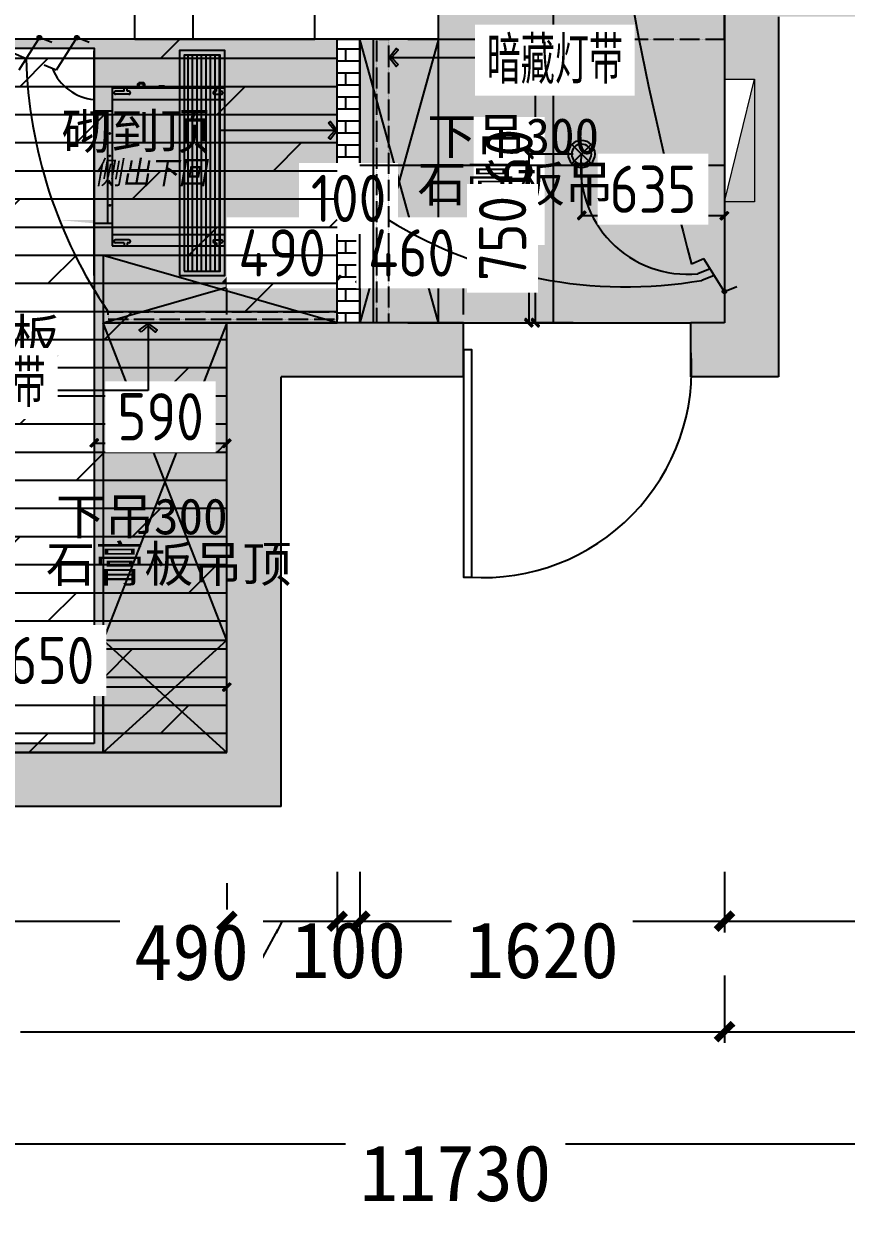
# Model space of a CAD drawing. Extents: x -74236 to 286982, y -14633 to 132816.
# Drawn here: x 96832 to 100484, y 101879 to 107173 of the extents above; entities that cross this region are included whole.
import ezdxf

# ---------------------------------------------------------------- set-up
doc = ezdxf.new("R2010")
doc.units = 0
doc.header["$LTSCALE"] = 10
doc.header["$MEASUREMENT"] = 0
doc.header["$PDSIZE"] = 5
doc.linetypes.add('ACAD_ISO03W100', pattern=[30, 12, -18])
for name, color, linetype in [('1活动家具', 4, 'Continuous'), ('2改建新建', 7, 'Continuous'), ('3地坪', 8, 'Continuous'), ('5顶面布置', 3, 'Continuous'), ('5顶面标注', 3, 'Continuous'), ('6灯具', 1, 'Continuous'), ('6灯具标注', 1, 'Continuous'), ('7开关', 1, 'Continuous'), ('AIR', 134, 'Continuous'), ('图框', 4, 'Continuous')]:
    doc.layers.add(name, color=color, linetype=linetype)
doc.styles.add('HEI', font='simhei.ttf')
doc.styles.add('pw50', font='simhei.ttf', dxfattribs={"height": 100})
doc.styles.get("Standard").update_dxf_attribs({"font": 'gbenor.shx', "bigfont": 'gbcbig.shx'})
doc.styles.add('宋体', font='')
doc.styles.get('宋体').set_extended_font_data('SimSun')
doc.dimstyles.new('1-50 顶面', dxfattribs={"dimscale": 50, "dimtxt": 2.8, "dimasz": 1.5, "dimexe": 1, "dimexo": 1, "dimgap": 0.1, "dimtad": 1, "dimdec": 0, "dimzin": 0, "dimdsep": 46, "dimtxsty": '宋体', "dimblk": 'ARCHTICK', "dimcen": 0, "dimdle": 1, "dimclrd": 8, "dimclre": 8, "dimclrt": 43, "dimadec": 0, "dimazin": 0, "dimtfac": 1, "dimtdec": 0, "dimtix": 1, "dimtmove": 1, "dimatfit": 0, "dimldrblk": 'BOXFILLED', "dimfxl": 5, "dimfxlon": 1, "dimtfill": 1, "dimtolj": 1, "dimtzin": 0, "dimlwd": -1, "dimlwe": -1, "dimarcsym": 1})
doc.dimstyles.new('wl20', dxfattribs={"dimscale": 60, "dimtxt": 1.8, "dimasz": 0.03, "dimexe": 0, "dimexo": 0.625, "dimgap": 0.2, "dimtad": 1, "dimdec": 0, "dimrnd": 0.05, "dimdsep": 46, "dimtxsty": 'Standard', "dimblk": 'BZ', "dimcen": 0.06, "dimclrd": 127, "dimclre": 127, "dimclrt": 1, "dimadec": 0, "dimazin": 0, "dimtfac": 1, "dimtdec": 0, "dimtix": 1, "dimtmove": 2, "dimatfit": 3, "dimldrblk": 'jt', "dimfxl": 1, "dimtvp": 1, "dimtfill": 1, "dimtolj": 1, "dimtzin": 0, "dimarcsym": 0})
pattern_1 = [(37.5, (0, 0), (-3.7796, 115.609426), [0, -91.2, 0, -102, 0, -97.5]), (7.5, (0, 0), (106.1866, 169.32876), [0, -49.2, 0, -82.2, 0, -31.5]), (327.5, (-73.8, 0), (186.84851, 0.33954), [0, -30, 0, -108, 0, -141]), (317.5, (-73.8, 0), (180.3676, 52.66053), [0, -15, 0, -70.8, 0, -81])]

# ---------------------------------------------------------------- blocks, each defined once
blk = doc.blocks.new('_ArchTick')
at = {"color": 0, "linetype": 'ByBlock', "const_width": 0.4}
blk.add_lwpolyline([(-0.5, -0.5), (0.5, 0.5)], dxfattribs=at)
blk = doc.blocks.new('*D234')
at = {"color": 8, "transparency": 16777216}
for p, q in [((94384.2, 103404.6), (94384.2, 103135.3)), ((97734.2, 103354.6), (97734.2, 103135.3)), ((94334.2, 103185.3), (97784.2, 103185.3))]:
    blk.add_line(p, q, dxfattribs=at)
at = {"layer": 'Defpoints', "color": 0, "transparency": 16777216}
for p in [(94384.2, 103454.6), (97734.2, 103404.6), (97734.2, 103185.3)]:
    blk.add_point(p, dxfattribs=at)
at = {"color": 8, "transparency": 16777216, "xscale": 75, "yscale": 75, "zscale": 75, "rotation": 180}
blk.add_blockref('_ArchTick', (94384.2, 103185.3), dxfattribs=at)
at = {"color": 8, "transparency": 16777216, "xscale": 75, "yscale": 75, "zscale": 75}
blk.add_blockref('_ArchTick', (97734.2, 103185.3), dxfattribs=at)
at = {"color": 43, "transparency": 16777216, "insert": (96059.2, 103055.3), "char_height": 250, "attachment_point": 5, "style": '宋体', "bg_fill": 3, "box_fill_scale": 1.25, "bg_fill_color": 256, "bg_fill_true_color": 13158600, "bg_fill_transparency": 0}
blk.add_mtext('\\A1;3350', dxfattribs=at)
blk = doc.blocks.new('_BoxFilled')
at = {"color": 0, "linetype": 'ByBlock', "lineweight": -2}
blk.add_line((-0.5, 0), (-1, 0), dxfattribs=at)
at = {"color": 0, "linetype": 'ByBlock'}
blk.add_solid([(-0.5, 0.5), (0.5, 0.5), (-0.5, -0.5), (0.5, -0.5)], dxfattribs=at)
blk = doc.blocks.new('*D235')
at = {"color": 8, "transparency": 16777216}
for p, q in [((98224.2, 103404.6), (98224.2, 103135.3)), ((98324.2, 103404.6), (98324.2, 103135.3)), ((98224.2, 103185.3), (98149.2, 103185.3)), ((98224.2, 103185.3), (98324.2, 103185.3)), ((98324.2, 103185.3), (98399.2, 103185.3))]:
    blk.add_line(p, q, dxfattribs=at)
at = {"layer": 'Defpoints', "color": 0, "transparency": 16777216}
for p in [(98224.2, 103454.6), (98324.2, 103454.6)]:
    blk.add_point(p, dxfattribs=at)
at = {"color": 8, "transparency": 16777216, "xscale": 75, "yscale": 75, "zscale": 75}
blk.add_blockref('_ArchTick', (98224.2, 103185.3), dxfattribs=at)
at = {"color": 8, "transparency": 16777216, "xscale": 75, "yscale": 75, "zscale": 75, "rotation": 180}
blk.add_blockref('_ArchTick', (98324.2, 103185.3), dxfattribs=at)
at = {"color": 43, "transparency": 16777216, "insert": (98274.2, 103055.3), "char_height": 250, "attachment_point": 5, "style": '宋体', "bg_fill": 3, "box_fill_scale": 1.25, "bg_fill_color": 256, "bg_fill_true_color": 13158600, "bg_fill_transparency": 0}
blk.add_mtext('\\A1;100', dxfattribs=at)
at = {"layer": 'Defpoints', "color": 0, "transparency": 16777216}
blk.add_point((98324.2, 103185.3), dxfattribs=at)
blk = doc.blocks.new('*D236')
at = {"color": 8, "transparency": 16777216}
for p, q in [((98324.2, 103404.6), (98324.2, 103135.3)), ((99944.2, 103404.6), (99944.2, 103135.3)), ((98274.2, 103185.3), (99994.2, 103185.3))]:
    blk.add_line(p, q, dxfattribs=at)
at = {"layer": 'Defpoints', "color": 0, "transparency": 16777216}
for p in [(98324.2, 103454.6), (99944.2, 103454.6), (99944.2, 103185.3)]:
    blk.add_point(p, dxfattribs=at)
at = {"color": 8, "transparency": 16777216, "xscale": 75, "yscale": 75, "zscale": 75, "rotation": 180}
blk.add_blockref('_ArchTick', (98324.2, 103185.3), dxfattribs=at)
at = {"color": 8, "transparency": 16777216, "xscale": 75, "yscale": 75, "zscale": 75}
blk.add_blockref('_ArchTick', (99944.2, 103185.3), dxfattribs=at)
at = {"color": 43, "transparency": 16777216, "insert": (99134.2, 103055.3), "char_height": 250, "attachment_point": 5, "style": '宋体', "bg_fill": 3, "box_fill_scale": 1.25, "bg_fill_color": 256, "bg_fill_true_color": 13158600, "bg_fill_transparency": 0}
blk.add_mtext('\\A1;1620', dxfattribs=at)
blk = doc.blocks.new('*D237')
at = {"color": 8, "transparency": 16777216}
for p, q in [((99944.2, 103404.6), (99944.2, 103135.3)), ((104614.2, 103404.6), (104614.2, 103135.3)), ((99894.2, 103185.3), (104664.2, 103185.3))]:
    blk.add_line(p, q, dxfattribs=at)
at = {"layer": 'Defpoints', "color": 0, "transparency": 16777216}
for p in [(99944.2, 103454.6), (104614.2, 103454.6), (104614.2, 103185.3)]:
    blk.add_point(p, dxfattribs=at)
at = {"color": 8, "transparency": 16777216, "xscale": 75, "yscale": 75, "zscale": 75, "rotation": 180}
blk.add_blockref('_ArchTick', (99944.2, 103185.3), dxfattribs=at)
at = {"color": 8, "transparency": 16777216, "xscale": 75, "yscale": 75, "zscale": 75}
blk.add_blockref('_ArchTick', (104614.2, 103185.3), dxfattribs=at)
at = {"color": 43, "transparency": 16777216, "insert": (102279.2, 103055.3), "char_height": 250, "attachment_point": 5, "style": '宋体', "bg_fill": 3, "box_fill_scale": 1.25, "bg_fill_color": 256, "bg_fill_true_color": 13158600, "bg_fill_transparency": 0}
blk.add_mtext('\\A1;4670', dxfattribs=at)
blk = doc.blocks.new('*D244')
at = {"color": 8, "transparency": 16777216}
for p, q in [((92884.2, 102944.4), (92884.2, 102644.4)), ((99944.2, 102944.4), (99944.2, 102644.4)), ((92834.2, 102694.4), (99994.2, 102694.4))]:
    blk.add_line(p, q, dxfattribs=at)
at = {"layer": 'Defpoints', "color": 0, "transparency": 16777216}
for p in [(92884.2, 103454.6), (99944.2, 103454.6), (99944.2, 102694.4)]:
    blk.add_point(p, dxfattribs=at)
at = {"color": 8, "transparency": 16777216, "xscale": 75, "yscale": 75, "zscale": 75, "rotation": 180}
blk.add_blockref('_ArchTick', (92884.2, 102694.4), dxfattribs=at)
at = {"color": 8, "transparency": 16777216, "xscale": 75, "yscale": 75, "zscale": 75}
blk.add_blockref('_ArchTick', (99944.2, 102694.4), dxfattribs=at)
at = {"color": 43, "transparency": 16777216, "insert": (96414.2, 102564.4), "char_height": 250, "attachment_point": 5, "style": '宋体', "bg_fill": 3, "box_fill_scale": 1.25, "bg_fill_color": 256, "bg_fill_true_color": 13158600, "bg_fill_transparency": 0}
blk.add_mtext('\\A1;7060', dxfattribs=at)
blk = doc.blocks.new('*D245')
at = {"color": 8, "transparency": 16777216}
for p, q in [((99944.2, 102944.4), (99944.2, 102644.4)), ((104614.2, 102944.4), (104614.2, 102644.4)), ((99894.2, 102694.4), (104664.2, 102694.4))]:
    blk.add_line(p, q, dxfattribs=at)
at = {"layer": 'Defpoints', "color": 0, "transparency": 16777216}
for p in [(99944.2, 103694.4), (104614.2, 103404.6), (104614.2, 102694.4)]:
    blk.add_point(p, dxfattribs=at)
at = {"color": 8, "transparency": 16777216, "xscale": 75, "yscale": 75, "zscale": 75, "rotation": 180}
blk.add_blockref('_ArchTick', (99944.2, 102694.4), dxfattribs=at)
at = {"color": 8, "transparency": 16777216, "xscale": 75, "yscale": 75, "zscale": 75}
blk.add_blockref('_ArchTick', (104614.2, 102694.4), dxfattribs=at)
at = {"color": 43, "transparency": 16777216, "insert": (102279.2, 102564.4), "char_height": 250, "attachment_point": 5, "style": '宋体', "bg_fill": 3, "box_fill_scale": 1.25, "bg_fill_color": 256, "bg_fill_true_color": 13158600, "bg_fill_transparency": 0}
blk.add_mtext('\\A1;4670', dxfattribs=at)
blk = doc.blocks.new('*D246')
at = {"color": 8, "transparency": 16777216}
for p, q in [((92884.2, 102444.4), (92884.2, 102144.4)), ((104614.2, 102444.4), (104614.2, 102144.4)), ((104664.2, 102194.4), (92834.2, 102194.4))]:
    blk.add_line(p, q, dxfattribs=at)
at = {"layer": 'Defpoints', "color": 0, "transparency": 16777216}
for p in [(92884.2, 103454.6), (104614.2, 103454.6), (92884.2, 102194.4)]:
    blk.add_point(p, dxfattribs=at)
at = {"color": 8, "transparency": 16777216, "xscale": 75, "yscale": 75, "zscale": 75, "rotation": 180}
blk.add_blockref('_ArchTick', (92884.2, 102194.4), dxfattribs=at)
at = {"color": 8, "transparency": 16777216, "xscale": 75, "yscale": 75, "zscale": 75}
blk.add_blockref('_ArchTick', (104614.2, 102194.4), dxfattribs=at)
at = {"color": 43, "transparency": 16777216, "insert": (98749.2, 102064.4), "char_height": 250, "attachment_point": 5, "style": '宋体', "bg_fill": 3, "box_fill_scale": 1.25, "bg_fill_color": 256, "bg_fill_true_color": 13158600, "bg_fill_transparency": 0}
blk.add_mtext('\\A1;11730', dxfattribs=at)
blk = doc.blocks.new('*D304')
at = {"color": 8, "transparency": 16777216}
for p, q in [((97734.2, 103354.6), (97734.2, 103135.3)), ((98224.2, 103354.6), (98224.2, 103135.3)), ((97684.2, 103185.3), (98274.2, 103185.3)), ((97979.2, 103185.3), (97834.4, 102917.1)), ((97834.4, 102917.1), (97318.8, 102917.1))]:
    blk.add_line(p, q, dxfattribs=at)
at = {"layer": 'Defpoints', "color": 0, "transparency": 16777216}
for p in [(97734.2, 103404.6), (98224.2, 103404.6), (98224.2, 103185.3)]:
    blk.add_point(p, dxfattribs=at)
at = {"color": 8, "transparency": 16777216, "xscale": 75, "yscale": 75, "zscale": 75}
blk.add_blockref('_ArchTick', (98224.2, 103185.3), dxfattribs=at)
at = {"color": 43, "transparency": 16777216, "insert": (97576.6, 103047.1), "char_height": 250, "attachment_point": 5, "style": '宋体', "bg_fill": 3, "box_fill_scale": 1.25, "bg_fill_color": 256, "bg_fill_true_color": 13158600, "bg_fill_transparency": 0}
blk.add_mtext('\\A1;490', dxfattribs=at)
at = {"color": 8, "transparency": 16777216, "xscale": 75, "yscale": 75, "zscale": 75, "rotation": 180}
blk.add_blockref('_ArchTick', (97734.2, 103185.3), dxfattribs=at)
blk = doc.blocks.new('fgfhtrs')
at = {"layer": 'AIR', "ltscale": 3}
h = blk.add_hatch(dxfattribs=at)
h.set_pattern_fill('_USER,_O', color=1, scale=20, pattern_type=0)
h.set_pattern_definition([(360, (231719.58, 248978.707), (5e-15, 20), [])])
h.paths.add_polyline_path([(103714.2, 100988.3), (103714.2, 100828.3), (104674.2, 100828.3), (104674.2, 100988.3)])
at = {"layer": 'AIR', "color": 156, "ltscale": 4000}
for p, q in [((104426.8, 101388.5), (103786.8, 101388.5)), ((103926.8, 101388.5), (103926.8, 101328.3)), ((103926.8, 101388.5), (104426.8, 101388.5)), ((104426.8, 101388.5), (104426.8, 101328.3)), ((103840.1, 101255), (103840.1, 101293.3)), ((103853.4, 101233.3), (103853.4, 101293.3)), ((103876.8, 101308.3), (103876.8, 100808.3)), ((104426.8, 101328.3), (103926.8, 101328.3)), ((103926.8, 101328.3), (103926.8, 101308.3)), ((104426.8, 101328.3), (104426.8, 101308.3)), ((104526.8, 101308.3), (104466.8, 101308.3)), ((104476.8, 101308.3), (104476.8, 100808.3)), ((104500.1, 101233.3), (104500.1, 101293.3)), ((104513.4, 101255), (104513.4, 101293.3)), ((103840.1, 101255), (103826.8, 101255)), ((103840.1, 101241.6), (103826.8, 101241.6)), ((103840.1, 101233.3), (103840.1, 101241.6)), ((104513.4, 101255), (104526.8, 101255)), ((104513.4, 101241.6), (104526.8, 101241.6)), ((104513.4, 101233.3), (104513.4, 101241.6)), ((104526.8, 101193.3), (104546.8, 101193.3)), ((104526.8, 101188.3), (104546.8, 101188.3)), ((104546.8, 101163.3), (104546.8, 101193.3)), ((104546.8, 101193.3), (104550.4, 101189.7)), ((104550.4, 101166.9), (104550.4, 101189.7)), ((104526.8, 101168.3), (104546.8, 101168.3)), ((104526.8, 101163.3), (104546.8, 101163.3)), ((104546.8, 101163.3), (104550.4, 101166.9)), ((104526.8, 101101.3), (104536.8, 101101.3)), ((104526.8, 101075.3), (104536.8, 101075.3)), ((104536.8, 101075.3), (104536.8, 101101.3)), ((103840.1, 100845), (103826.8, 100845)), ((103840.1, 100831.6), (103826.8, 100831.6)), ((103840.1, 100853.3), (103840.1, 100845)), ((103840.1, 100831.6), (103840.1, 100823.3)), ((103853.4, 100853.3), (103853.4, 100823.3)), ((104500.1, 100853.3), (104500.1, 100823.3)), ((104513.4, 100853.3), (104513.4, 100845)), ((104513.4, 100845), (104526.8, 100845)), ((104513.4, 100831.6), (104526.8, 100831.6)), ((104513.4, 100831.6), (104513.4, 100823.3))]:
    blk.add_line(p, q, dxfattribs=at)
at = {"layer": 'AIR', "color": 1, "ltscale": 3}
for points in [[(103862.5, 101388.5, 0, 0, 0), (103862.5, 101554.7, 20, 0, 0), (103862.5, 101642.7, 0, 0, 0)], [(103942.3, 101388.5, 0, 0, 0), (103942.3, 101554.7, 20, 0, 0), (103942.3, 101642.7, 0, 0, 0)], [(104022.1, 101388.5, 0, 0, 0), (104022.1, 101554.7, 20, 0, 0), (104022.1, 101642.7, 0, 0, 0)], [(104101.9, 101388.5, 0, 0, 0), (104101.9, 101554.7, 20, 0, 0), (104101.9, 101642.7, 0, 0, 0)], [(104181.7, 101388.5, 0, 0, 0), (104181.7, 101554.7, 20, 0, 0), (104181.7, 101642.7, 0, 0, 0)], [(104261.5, 101388.5, 0, 0, 0), (104261.5, 101554.7, 20, 0, 0), (104261.5, 101642.7, 0, 0, 0)], [(104341.3, 101388.5, 0, 0, 0), (104341.3, 101554.7, 20, 0, 0), (104341.3, 101642.7, 0, 0, 0)], [(104421.1, 101388.5, 0, 0, 0), (104421.1, 101554.7, 20, 0, 0), (104421.1, 101642.7, 0, 0, 0)]]:
    blk.add_lwpolyline(points, format="xyseb", dxfattribs=at)
at = {"layer": 'AIR', "color": 1, "ltscale": 3, "const_width": 10}
blk.add_lwpolyline([(104694.2, 101388.5), (103694.2, 101388.5)], dxfattribs=at)
at = {"layer": 'AIR', "color": 156, "ltscale": 4000}
blk.add_lwpolyline([(103826.8, 101308.3), (103826.8, 100808.3), (104526.8, 100808.3), (104526.8, 101308.3)], close=True, dxfattribs=at)
at = {"layer": 'AIR', "color": 3, "ltscale": 3}
for points in [[(103694.2, 101008.3), (103694.2, 100808.3), (104694.2, 100808.3), (104694.2, 101008.3)], [(103714.2, 100988.3), (103714.2, 100828.3), (104674.2, 100828.3), (104674.2, 100988.3)]]:
    blk.add_lwpolyline(points, close=True, dxfattribs=at)
at = {"layer": 'AIR', "color": 1, "ltscale": 3}
blk.add_lwpolyline([(103714.2, 100988.3), (103714.2, 100828.3), (104674.2, 100828.3), (104674.2, 100988.3)], close=True, dxfattribs=at)
at = {"layer": 'AIR', "color": 156, "ltscale": 4000}
for centre in [(104006.7, 101318.3), (104106.5, 101318.3), (104226.2, 101318.3), (104325.8, 101318.3), (104326, 101318.3)]:
    blk.add_circle(centre, 2.35, dxfattribs=at)
for centre, start, end in [((103846.8, 101293.3), 359.9995, 180), ((104506.8, 101293.3), 0, 180.0005), ((103846.8, 101233.3), 180, 0.0316), ((104506.8, 101233.3), 179.9684, 0), ((103846.8, 100853.3), 359.9684, 180), ((104506.8, 100853.3), 0, 180.0316), ((103846.8, 100823.3), 180, 0.0005), ((104506.8, 100823.3), 179.9995, 0)]:
    blk.add_arc(centre, 6.67, start, end, dxfattribs=at)
blk = doc.blocks.new('BZ')
at = {"layer": '图框', "linetype": 'Continuous'}
blk.add_hatch(color=2, dxfattribs=at).paths.add_polyline_path([(9.6, 6.5), (6.6, 9.4), (-10.5, -7.5), (-7.4, -10.7)])
blk.add_lwpolyline([(-7.4, -10.7), (9.6, 6.5), (6.6, 9.4), (-10.5, -7.5), (-7.4, -10.7)], dxfattribs=at)
blk = doc.blocks.new('jt')
at = {"layer": '图框', "linetype": 'Continuous'}
blk.add_hatch(color=2, dxfattribs=at).paths.add_polyline_path([(-22, 17.7), (-16.7, 22.2), (0, 0), (-16.7, -22), (-22, -17.6), (-5.7, 0)])
blk.add_lwpolyline([(-22, 17.7), (-16.7, 22.2), (0, 0), (-16.7, -22), (-22, -17.6), (-5.7, 0), (-22, 17.7)], dxfattribs=at)
blk = doc.blocks.new('*D425')
at = {"layer": '2改建新建', "color": 127, "lineweight": -2, "transparency": 16777216}
for p, q in [((97734.2, 105881.9), (97734.2, 106038.1)), ((97736, 106038.1), (98222.4, 106038.1)), ((98224.2, 105881.9), (98224.2, 106038.1))]:
    blk.add_line(p, q, dxfattribs=at)
at = {"layer": 'Defpoints', "color": 0, "transparency": 16777216}
for p in [(97734.2, 105844.4), (98224.2, 105844.4)]:
    blk.add_point(p, dxfattribs=at)
at = {"layer": '2改建新建', "color": 127, "lineweight": -2, "transparency": 16777216, "xscale": 1.8, "yscale": 1.8, "zscale": 1.8, "rotation": 180}
blk.add_blockref('BZ', (97734.2, 106038.1), dxfattribs=at)
at = {"layer": '2改建新建', "color": 127, "lineweight": -2, "transparency": 16777216, "xscale": 1.8, "yscale": 1.8, "zscale": 1.8}
blk.add_blockref('BZ', (98224.2, 106038.1), dxfattribs=at)
at = {"layer": '2改建新建', "color": 1, "transparency": 16777216, "insert": (97979.2, 106155.1), "char_height": 210, "attachment_point": 5, "bg_fill": 3, "box_fill_scale": 1.25, "bg_fill_color": 256, "bg_fill_true_color": 13158600, "bg_fill_transparency": 0}
blk.add_mtext('\\A1;490', dxfattribs=at)
at = {"layer": 'Defpoints', "color": 0, "transparency": 16777216}
blk.add_point((98224.2, 106038.1), dxfattribs=at)
blk = doc.blocks.new('*D426')
at = {"layer": '2改建新建', "color": 127, "lineweight": -2, "transparency": 16777216}
for p, q in [((98324.2, 105881.9), (98324.2, 106038.1)), ((98326, 106038.1), (98782.4, 106038.1)), ((98784.2, 105881.9), (98784.2, 106038.1))]:
    blk.add_line(p, q, dxfattribs=at)
at = {"layer": 'Defpoints', "color": 0, "transparency": 16777216}
for p in [(98324.2, 105844.4), (98784.2, 105844.4)]:
    blk.add_point(p, dxfattribs=at)
at = {"layer": '2改建新建', "color": 127, "lineweight": -2, "transparency": 16777216, "xscale": 1.8, "yscale": 1.8, "zscale": 1.8, "rotation": 180}
blk.add_blockref('BZ', (98324.2, 106038.1), dxfattribs=at)
at = {"layer": '2改建新建', "color": 127, "lineweight": -2, "transparency": 16777216, "xscale": 1.8, "yscale": 1.8, "zscale": 1.8}
blk.add_blockref('BZ', (98784.2, 106038.1), dxfattribs=at)
at = {"layer": '2改建新建', "color": 1, "transparency": 16777216, "insert": (98554.2, 106155.1), "char_height": 210, "attachment_point": 5, "bg_fill": 3, "box_fill_scale": 1.25, "bg_fill_color": 256, "bg_fill_true_color": 13158600, "bg_fill_transparency": 0}
blk.add_mtext('\\A1;460', dxfattribs=at)
at = {"layer": 'Defpoints', "color": 0, "transparency": 16777216}
blk.add_point((98784.2, 106038.1), dxfattribs=at)
blk = doc.blocks.new('*D427')
at = {"layer": '2改建新建', "color": 127, "lineweight": -2, "transparency": 16777216}
for p, q in [((98222.4, 106280.4), (98220.6, 106280.4)), ((98224.2, 105919.4), (98224.2, 106280.4)), ((98224.2, 106280.4), (98324.2, 106280.4)), ((98324.2, 105919.4), (98324.2, 106280.4)), ((98326, 106280.4), (98327.8, 106280.4))]:
    blk.add_line(p, q, dxfattribs=at)
at = {"layer": 'Defpoints', "color": 0, "transparency": 16777216}
for p in [(98224.2, 105881.9), (98324.2, 105881.9)]:
    blk.add_point(p, dxfattribs=at)
at = {"layer": '2改建新建', "color": 127, "lineweight": -2, "transparency": 16777216, "xscale": 1.8, "yscale": 1.8, "zscale": 1.8}
blk.add_blockref('BZ', (98224.2, 106280.4), dxfattribs=at)
at = {"layer": '2改建新建', "color": 127, "lineweight": -2, "transparency": 16777216, "xscale": 1.8, "yscale": 1.8, "zscale": 1.8, "rotation": 180}
blk.add_blockref('BZ', (98324.2, 106280.4), dxfattribs=at)
at = {"layer": '2改建新建', "color": 1, "transparency": 16777216, "insert": (98274.2, 106397.4), "char_height": 210, "attachment_point": 5, "bg_fill": 3, "box_fill_scale": 1.25, "bg_fill_color": 256, "bg_fill_true_color": 13158600, "bg_fill_transparency": 0}
blk.add_mtext('\\A1;100', dxfattribs=at)
at = {"layer": 'Defpoints', "color": 0, "transparency": 16777216}
blk.add_point((98324.2, 106280.4), dxfattribs=at)
blk = doc.blocks.new('*D428')
at = {"layer": '2改建新建', "color": 127, "lineweight": -2, "transparency": 16777216}
for p, q in [((98537.6, 107104.4), (99104.2, 107104.4)), ((99104.2, 105846.2), (99104.2, 107102.6)), ((98537.6, 105844.4), (99104.2, 105844.4))]:
    blk.add_line(p, q, dxfattribs=at)
at = {"layer": 'Defpoints', "color": 0, "transparency": 16777216}
for p in [(98500.1, 107104.4), (99104.2, 107104.4), (98500.1, 105844.4)]:
    blk.add_point(p, dxfattribs=at)
at = {"layer": '2改建新建', "color": 127, "lineweight": -2, "transparency": 16777216, "xscale": 1.8, "yscale": 1.8, "zscale": 1.8}
for p, rotation in [((99104.2, 107104.4), 90), ((99104.2, 105844.4), 270)]:
    blk.add_blockref('BZ', p, dxfattribs=dict(at, rotation=rotation))
at = {"layer": '2改建新建', "color": 1, "transparency": 16777216, "insert": (98987.2, 106474.4), "char_height": 210, "attachment_point": 5, "rotation": 90, "bg_fill": 3, "box_fill_scale": 1.25, "bg_fill_color": 256, "bg_fill_true_color": 13158600, "bg_fill_transparency": 0}
blk.add_mtext('\\A1;1260', dxfattribs=at)
blk = doc.blocks.new('*D461')
at = {"layer": '5顶面标注', "color": 127, "lineweight": -2, "transparency": 16777216}
blk.add_line((97145.6, 105310), (97732.4, 105310), dxfattribs=at)
at = {"layer": 'Defpoints', "color": 0, "transparency": 16777216}
for p in [(97143.8, 105310), (97734.2, 105310), (97734.2, 105310)]:
    blk.add_point(p, dxfattribs=at)
at = {"layer": '5顶面标注', "color": 127, "lineweight": -2, "transparency": 16777216, "xscale": 1.8, "yscale": 1.8, "zscale": 1.8, "rotation": 180}
blk.add_blockref('BZ', (97143.8, 105310), dxfattribs=at)
at = {"layer": '5顶面标注', "color": 127, "lineweight": -2, "transparency": 16777216, "xscale": 1.8, "yscale": 1.8, "zscale": 1.8}
blk.add_blockref('BZ', (97734.2, 105310), dxfattribs=at)
at = {"layer": '5顶面标注', "color": 1, "transparency": 16777216, "insert": (97439, 105427), "char_height": 210, "attachment_point": 5, "bg_fill": 3, "box_fill_scale": 1.25, "bg_fill_color": 256, "bg_fill_true_color": 13158600, "bg_fill_transparency": 0}
blk.add_mtext('\\A1;590', dxfattribs=at)
blk = doc.blocks.new('A$C06861787')
at = {"layer": '6灯具', "color": 1}
for p, q in [((263, 263), (45, 45)), ((45, 263), (263, 45))]:
    blk.add_line(p, q, dxfattribs=at)
for radius in [154, 113]:
    blk.add_circle((154, 154), radius, dxfattribs=at)
blk = doc.blocks.new('*D497')
at = {"layer": '7开关', "color": 127, "lineweight": -2, "transparency": 16777216}
for p, q in [((96084.2, 103971.9), (96084.2, 104227)), ((96086, 104227), (97732.4, 104227)), ((97734.2, 103971.9), (97734.2, 104227))]:
    blk.add_line(p, q, dxfattribs=at)
at = {"layer": 'Defpoints', "color": 0, "transparency": 16777216}
for p in [(97734.2, 104227), (96084.2, 103934.4), (97734.2, 103934.4)]:
    blk.add_point(p, dxfattribs=at)
at = {"layer": '7开关', "color": 127, "lineweight": -2, "transparency": 16777216, "xscale": 1.8, "yscale": 1.8, "zscale": 1.8, "rotation": 180}
blk.add_blockref('BZ', (96084.2, 104227), dxfattribs=at)
at = {"layer": '7开关', "color": 127, "lineweight": -2, "transparency": 16777216, "xscale": 1.8, "yscale": 1.8, "zscale": 1.8}
blk.add_blockref('BZ', (97734.2, 104227), dxfattribs=at)
at = {"layer": '7开关', "color": 1, "transparency": 16777216, "insert": (96909.2, 104344), "char_height": 210, "attachment_point": 5, "bg_fill": 3, "box_fill_scale": 1.25, "bg_fill_color": 256, "bg_fill_true_color": 13158600, "bg_fill_transparency": 0}
blk.add_mtext('\\A1;1650', dxfattribs=at)
blk = doc.blocks.new('*D508')
at = {"layer": '6灯具标注', "color": 127, "lineweight": -2, "transparency": 16777216}
for p, q in [((99271.7, 106594.4), (99075.5, 106594.4)), ((99075.5, 106592.6), (99075.5, 105846.2)), ((99271.7, 105844.4), (99075.5, 105844.4))]:
    blk.add_line(p, q, dxfattribs=at)
at = {"layer": 'Defpoints', "color": 0, "transparency": 16777216}
for p in [(99309.2, 106594.4), (99075.5, 105844.4), (99309.2, 105844.4)]:
    blk.add_point(p, dxfattribs=at)
at = {"layer": '6灯具标注', "color": 127, "lineweight": -2, "transparency": 16777216, "xscale": 1.8, "yscale": 1.8, "zscale": 1.8}
for p, rotation in [((99075.5, 106594.4), 90), ((99075.5, 105844.4), 270)]:
    blk.add_blockref('BZ', p, dxfattribs=dict(at, rotation=rotation))
at = {"layer": '6灯具标注', "color": 1, "transparency": 16777216, "insert": (98958.5, 106219.4), "char_height": 210, "attachment_point": 5, "rotation": 90, "bg_fill": 3, "box_fill_scale": 1.25, "bg_fill_color": 256, "bg_fill_true_color": 13158600, "bg_fill_transparency": 0}
blk.add_mtext('\\A1;750', dxfattribs=at)
blk = doc.blocks.new('*D509')
at = {"layer": '6灯具标注', "color": 127, "lineweight": -2, "transparency": 16777216}
for p, q in [((99309.2, 106556.9), (99309.2, 106321.3)), ((99944.2, 106556.9), (99944.2, 106321.3)), ((99311, 106321.3), (99942.4, 106321.3))]:
    blk.add_line(p, q, dxfattribs=at)
at = {"layer": 'Defpoints', "color": 0, "transparency": 16777216}
for p in [(99309.2, 106594.4), (99944.2, 106594.4), (99944.2, 106321.3)]:
    blk.add_point(p, dxfattribs=at)
at = {"layer": '6灯具标注', "color": 127, "lineweight": -2, "transparency": 16777216, "xscale": 1.8, "yscale": 1.8, "zscale": 1.8, "rotation": 180}
blk.add_blockref('BZ', (99309.2, 106321.3), dxfattribs=at)
at = {"layer": '6灯具标注', "color": 127, "lineweight": -2, "transparency": 16777216, "xscale": 1.8, "yscale": 1.8, "zscale": 1.8}
blk.add_blockref('BZ', (99944.2, 106321.3), dxfattribs=at)
at = {"layer": '6灯具标注', "color": 1, "transparency": 16777216, "insert": (99626.7, 106438.3), "char_height": 210, "attachment_point": 5, "bg_fill": 3, "box_fill_scale": 1.25, "bg_fill_color": 256, "bg_fill_true_color": 13158600, "bg_fill_transparency": 0}
blk.add_mtext('\\A1;635', dxfattribs=at)

msp = doc.modelspace()

# ---------------------------------------------------------------- hatches: boundary and pattern name
h = msp.add_hatch(color=252)
h.paths.add_polyline_path([(104854.2, 107444.4), (102915.7, 107444.4), (102915.7, 107204.4), (104854.2, 107204.4)])
h.paths.add_polyline_path([(100715.9, 107444.4), (99944.2, 107444.4), (99944.2, 107104.4), (99944.2, 106927.2), (100076.9, 106927.2), (100076.9, 106381.8), (99944.2, 106381.8), (99944.2, 105844.4), (99794.2, 105844.4), (99794.2, 105604.4), (100184.2, 105604.4), (100184.2, 107204.4), (100715.9, 107204.4)])
at = {"lineweight": 5}
msp.add_hatch(color=251, dxfattribs=at).paths.add_polyline_path([(99944.2, 106381.8), (100076.9, 106381.8), (100076.9, 106927.2)])
h = msp.add_hatch(color=252)
h.paths.add_polyline_path([(97974.2, 105604.4), (98784.2, 105604.4), (98784.2, 105844.4), (97734.2, 105844.4), (97734.2, 103934.4), (94384.2, 103934.4), (94384.2, 104098.4), (94144.2, 104132.6), (94144.2, 103694.4), (97974.2, 103694.4)])
h.paths.add_polyline_path([(94384.2, 104754.4), (94144.2, 104754.4), (94144.2, 104264.3), (94384.2, 104298.5)], flags=17)
at = {"layer": '2改建新建'}
h = msp.add_hatch(dxfattribs=at)
h.set_pattern_fill('AR-BRSTD', color=253, scale=20, double=1)
h.set_pattern_definition([(0, (24662.13, 24758.137), (0, 53.34), []), (90, (24662.13, 24758.14), (-80, 53.34), [53.34, -53.34])])
h.paths.add_polyline_path([(98224.2, 107104.4), (98324.2, 107104.4), (98324.2, 105844.4), (98224.2, 105844.4)])
at = {"layer": '5顶面标注'}
h = msp.add_hatch(dxfattribs=at)
h.set_pattern_fill('AR-SAND', color=253, scale=60, double=1)
h.set_pattern_definition(pattern_1)
h.paths.add_polyline_path([(99944.2, 107104.4), (98674.2, 107104.4), (98324.2, 107104.4), (98324.2, 105844.4), (98784.2, 105844.4), (99794.2, 105844.4), (99944.2, 105844.4)])
h.paths.add_polyline_path([(99944.2, 107344.4), (98674.2, 107344.4), (98674.2, 107104.4), (99944.2, 107104.4)])
h.paths.add_polyline_path([(98674.2, 107594.4), (94604.2, 107594.4), (94604.2, 110864.4), (98674.2, 110864.4), (98674.2, 109505.4), (98734.4, 109505.4), (98754.4, 109505.4), (98754.4, 109605.4), (98869.4, 109605.4), (98869.4, 109629), (98899.4, 109629), (98899.4, 109605.4), (98961.4, 109605.4), (98961.4, 109615.4), (98987.4, 109615.4), (99054.4, 109612.9), (99054.4, 109772.8), (99254.4, 109772.8), (99254.4, 108772.8), (99054.4, 108772.8), (99054.4, 108905.4), (98754.4, 108905.4), (98754.4, 109005.4), (98734.4, 109005.4), (98674.2, 109005.4), (98674.2, 108865.4), (98674.2, 108772.8)], flags=16)
h.paths.add_polyline_path([(99234.4, 108792.8), (99074.4, 108792.8), (99074.4, 109752.8), (99234.4, 109752.8), (99234.4, 109592), (99239.4, 109592, -0.999995), (99239.4, 109578.7), (99234.4, 109578.7), (99234.4, 108932), (99239.4, 108932, -1.000005), (99239.4, 108918.7), (99234.4, 108918.7)], flags=0)
h.paths.add_polyline_path([(99217.7, 108905.4), (99217.7, 108918.7), (99209.4, 108918.7, -2.414214), (99216, 108925.4)], flags=0)
h.paths.add_polyline_path([(98829.4, 108918.7, 2.414214), (98822.7, 108925.4), (98822.1, 108918.7)], flags=0)
h.paths.add_polyline_path([(98734.4, 109005.4), (98742, 109404.7, -1), (98746.7, 109404.7, -0.998673), (98742, 109404.4), (98742, 109304.8, -208.667316), (98742, 109304.8), (98742, 109185.2, -156.577821), (98742, 109185.1), (98742, 109085.4, -94.044075), (98742, 109085.3)], flags=16)
h.paths.add_polyline_path([(98899.4, 109625.4), (98894.4, 109630.4), (98894.4, 109625.4)], flags=0)
h.paths.add_polyline_path([(99844.2, 111354.4), (98684.2, 111354.4), (98684.2, 111114.4), (99844.2, 111114.4)])
h.paths.add_polyline_path([(98638, 109132.1), (99256.8, 109132.1), (99256.8, 109333.2), (98638, 109333.2)], flags=24)
h.paths.add_polyline_path([(100344.2, 112644.4), (98684.2, 112644.4), (98684.2, 111354.4), (99844.2, 111354.4), (99844.2, 111644.4), (100344.2, 111644.4)])
h.paths.add_polyline_path([(94564.2, 111114.4), (94564.2, 107344.4), (99844.2, 107344.4), (99844.2, 111114.4)])
h = msp.add_hatch(dxfattribs=at)
h.set_pattern_fill('AR-SAND', color=253, scale=60, double=1)
h.set_pattern_definition(pattern_1)
h.paths.add_polyline_path([(97724, 106054), (97524, 106054), (97524, 106186.6), (97224, 106186.6), (97224, 106286.6), (97204, 106286.6), (97143.8, 106286.6), (97143.8, 106054), (97143.8, 103974.4), (94574.2, 103975), (94574.2, 107065), (97143.8, 107064.4), (97143.8, 106786.6), (97224, 106786.6), (97224, 106886.6), (97339, 106886.6), (97339, 106910.3), (97369, 106910.3), (97369, 106886.6), (97431, 106886.6), (97431, 106896.6), (97457, 106896.6), (97524, 106894.1), (97524, 107054), (97724, 107054)], flags=16)
h.paths.add_polyline_path([(97724, 106054), (97524, 106054), (97524, 106186.6), (97224, 106186.6), (97224, 106286.6), (97204, 106286.6), (97143.8, 106286.6), (96977.6, 106302.2), (97143.8, 106302.2), (97143.8, 106786.6), (97224, 106786.6), (97224, 106886.6), (97339, 106886.6), (97339, 106910.3), (97369, 106910.3), (97369, 106886.6), (97431, 106886.6), (97431, 106896.6), (97457, 106896.6), (97524, 106894.1), (97524, 107054), (97724, 107054)], flags=16)
h.paths.add_polyline_path([(97239, 106860, -0.414216), (97232.3, 106866.6), (97230.9, 106860)], flags=0)
h.paths.add_polyline_path([(97704, 106213.3), (97709, 106213.3, -1.000005), (97709, 106200), (97704, 106200), (97704, 106074), (97544, 106074), (97544, 107034), (97704, 107034), (97704, 106873.3), (97709, 106873.3, -0.999995), (97709, 106860), (97704, 106860)], flags=0)
h.paths.add_polyline_path([(94534.2, 107104.4), (94534.2, 103934.4), (97734.2, 103934.4), (97734.2, 105844.4), (98224.2, 105844.4), (98224.2, 107104.4)])

# ---------------------------------------------------------------- linework, layer by layer
at = {"color": 255}
for p, q in [((99944.2, 107444.4), (99944.2, 105844.4)), ((99944.2, 107104.4), (99944.2, 107444.4)), ((97324.2, 107104.4), (97324.2, 107344.4)), ((98124.2, 107104.4), (98124.2, 107344.4)), ((98674.2, 107104.4), (98674.2, 107344.4)), ((100184.2, 107204.4), (100184.2, 105604.4)), ((97324.2, 107104.4), (94384.2, 107104.4)), ((98674.2, 107104.4), (98124.2, 107104.4)), ((98224.2, 105844.4), (98224.2, 107104.4)), ((98324.2, 105844.4), (98324.2, 107104.4)), ((97734.2, 103934.4), (97734.2, 105844.4)), ((98784.2, 105844.4), (97734.2, 105844.4)), ((98784.2, 105604.4), (98784.2, 105844.4)), ((99944.2, 105844.4), (99794.2, 105844.4)), ((99794.2, 105604.4), (99794.2, 105844.4)), ((97974.2, 103694.4), (97974.2, 105604.4)), ((98784.2, 105604.4), (97974.2, 105604.4)), ((100184.2, 105604.4), (99794.2, 105604.4)), ((97734.2, 103934.4), (94384.2, 103934.4)), ((97974.2, 103694.4), (94144.2, 103694.4))]:
    msp.add_line(p, q, dxfattribs=at)
at = {"color": 251, "lineweight": 5}
msp.add_line((99944.2, 106381.8), (100076.9, 106927.2), dxfattribs=at)
msp.add_lwpolyline([(99944.2, 106381.8), (99944.2, 106927.2), (100076.9, 106927.2), (100076.9, 106381.8)], close=True, dxfattribs=at)
at = {"color": 1}
msp.add_lwpolyline([(98784.2, 105724.4), (98784.2, 104714.4), (98822.1, 104714.4), (98822.1, 105724.4)], close=True, dxfattribs=at)
at = {"color": 252}
msp.add_arc((98871.9, 105638.7), 926.2, 266.2958, 5.3116, dxfattribs=at)
at = {"layer": '1活动家具', "color": 252}
for p, q in [((98674.2, 107104.4), (98324.2, 105844.4)), ((98674.2, 105844.4), (98324.2, 107104.4))]:
    msp.add_line(p, q, dxfattribs=at)
at = {"layer": '1活动家具'}
msp.add_line((98674.2, 105844.4), (98674.2, 107104.4), dxfattribs=at)
at = {"layer": '1活动家具', "color": 8}
for p, q in [((98224.2, 105844.4), (97183.8, 106144.4)), ((97183.8, 105844.4), (98224.2, 106144.4)), ((97734.2, 105844.4), (97183.8, 104434.4)), ((97734.2, 104434.4), (97183.8, 105844.4)), ((97183.8, 104434.4), (97734.2, 104434.4)), ((97734.2, 104434.4), (97183.8, 103934.4)), ((97734.2, 104434.4), (97183.8, 103934.4)), ((97183.8, 104434.4), (97734.2, 103934.4))]:
    msp.add_line(p, q, dxfattribs=at)
at = {"layer": '1活动家具'}
for points in [[(97183.8, 105844.4), (98224.2, 105844.4), (98224.2, 106144.4), (97183.8, 106144.4)], [(97734.2, 103934.4), (97734.2, 105844.4), (97183.8, 105844.4), (97183.8, 103934.4)]]:
    msp.add_lwpolyline(points, close=True, dxfattribs=at)
msp.add_lwpolyline([(95884.2, 103934.4), (97183.8, 103934.4), (97183.8, 104434.4), (96084.2, 104434.4), (96084.2, 103934.4)], dxfattribs=at)
at = {"layer": '2改建新建', "color": 255}
msp.add_lwpolyline([(98224.2, 107104.4), (98324.2, 107104.4), (98324.2, 105844.4), (98224.2, 105844.4)], close=True, dxfattribs=at)
at = {"layer": '3地坪', "color": 253}
msp.add_line((98124.2, 107104.4), (97324.2, 107104.4), dxfattribs=at)
at = {"layer": '5顶面布置', "color": 255}
for p, q in [((97324.2, 107104.4), (98124.2, 107104.4)), ((98784.2, 105844.4), (99794.2, 105844.4))]:
    msp.add_line(p, q, dxfattribs=at)
at = {"layer": '5顶面布置', "color": 144, "linetype": 'ACAD_ISO03W100', "ltscale": 0.01}
msp.add_line((98674.2, 107104.4), (99944.2, 107104.4), dxfattribs=at)
at = {"layer": '5顶面布置', "color": 3}
msp.add_lwpolyline([(97143.8, 103974.4), (94574.2, 103975), (94574.2, 107065), (97143.8, 107064.4)], close=True, dxfattribs=at)
at = {"layer": '7开关', "color": 1}
for p, q in [((96901.3, 107112.8), (96809.5, 106967.3)), ((96955.7, 107090.5), (96901.3, 107112.8)), ((97067.8, 107112.8), (96976, 106967.3)), ((97122.3, 107090.5), (97067.8, 107112.8)), ((96841.7, 107018.3), (96787.3, 107040.7)), ((96976, 106967.3), (96921.6, 106989.6)), ((99852.4, 106128.2), (99798, 106105.9)), ((99944.3, 105982.8), (99852.4, 106128.2)), ((99879.8, 106084.9), (99825.4, 106062.6)), ((99898.3, 106055.5), (99843.9, 106033.2)), ((99998.7, 106005.1), (99944.3, 105982.8))]:
    msp.add_line(p, q, dxfattribs=at)
for centre in [(96900.6, 107111.7), (97067.1, 107111.7), (99943.5, 105983.9)]:
    msp.add_circle(centre, 8.63, dxfattribs=at)
at = {"layer": '7开关', "color": 6}
for centre, radius, start, end in [((113640.6, 109870.4), 14345.3, 185.76484, 195.21375), ((98948.2, 107080.2), 2107.4, 181.6806, 214.2521), ((97165, 107058.1), 222.4, 202.1177, 264.5211), ((99779.5, 106534.5), 474.2, 172.7405, 275.551)]:
    msp.add_arc(centre, radius, start, end, dxfattribs=at)

# ---------------------------------------------------------------- block references
at = {"layer": '6灯具', "color": 1, "xscale": -0.3896103896113345, "yscale": 0.3896103896113345, "zscale": 0.3896103896113345, "rotation": 180}
msp.add_blockref('A$C06861787', (99249, 106654.6), dxfattribs=at)
at = {"layer": 'AIR', "color": 0, "rotation": 89.99999999999997}
msp.add_blockref('fgfhtrs', (198532.2, 2359.9), dxfattribs=at)

# ---------------------------------------------------------------- texts
at = {"layer": '2改建新建', "color": 254, "insert": (97000.2, 106598.3), "char_height": 160, "width": 1319.801, "attachment_point": 7}
msp.add_mtext('{\\fSimSun|b0|i0|c134|p2;\\C2;砌到顶}', dxfattribs=at)
at = {"layer": '3地坪', "color": 1, "insert": (95028.1, 105862.2), "char_height": 160, "width": 2164.703, "attachment_point": 1, "style": 'pw50'}
msp.add_mtext('地面铺实木复合地板', dxfattribs=at)
at = {"layer": '5顶面标注', "color": 1, "char_height": 160, "width": 1699.551, "attachment_point": 1, "style": 'pw50'}
for s, insert in [('下吊300', (96973.9, 105064.6)), ('石膏板吊顶', (96930, 104853))]:
    msp.add_mtext(s, dxfattribs=dict(at, insert=insert))
at = {"layer": 'AIR', "color": 2, "style": 'HEI', "oblique": 10, "width": 0.9}
msp.add_text('侧出下回', height=102, dxfattribs=at).set_placement((97143.8, 106461.8))

# ---------------------------------------------------------------- dimensions: what is measured, and where the dimension line sits
at = {"color": 255}
for base, p1, p2, picture, middle in [((97734.2, 103185.3), (94384.2, 103454.6), (97734.2, 103404.6), '*D234', (96059.2, 103055.3)), ((98324.2, 103185.3), (98224.2, 103454.6), (98324.2, 103454.6), '*D235', (98274.2, 103055.3))]:
    dim = msp.add_linear_dim(base=base, p1=p1, p2=p2, dimstyle='1-50 顶面', override={"dimtxt": 5, "dimtad": 2}, dxfattribs=at)
    dim.commit()
    dim.dimension.update_dxf_attribs({"geometry": picture, "text_midpoint": middle})

# ---------------------------------------------------------------- leaders
at = {"layer": '2改建新建', "color": 255}
msp.add_leader([(98224.2, 106699.9), (97699.2, 106699.9)], dimstyle='wl20', override={"dimtxt": 4, "dimgap": 0.2, "dimtad": 0, "dimfxl": 300, "dimfxlon": 1, "dimarcsym": 1}, dxfattribs=at)

# ---------------------------------------------------------------- next in the draw order: dimensions: what is measured, and where the dimension line sits
at = {"color": 255}
dim = msp.add_linear_dim(base=(99944.2, 103185.3), p1=(98324.2, 103454.6), p2=(99944.2, 103454.6), dimstyle='1-50 顶面', override={"dimtxt": 5, "dimtad": 2}, dxfattribs=at)
dim.commit()
dim.dimension.update_dxf_attribs({"geometry": '*D236', "text_midpoint": (99134.2, 103055.3)})
at = {"layer": '2改建新建', "color": 255}
for base, p1, p2, picture, middle in [((98224.2, 106038.1), (97734.2, 105844.4), (98224.2, 105844.4), '*D425', (97979.2, 106155.1)), ((98784.2, 106038.1), (98324.2, 105844.4), (98784.2, 105844.4), '*D426', (98554.2, 106155.1))]:
    dim = msp.add_linear_dim(base=base, p1=p1, p2=p2, dimstyle='wl20', override={"dimtxt": 3.5, "dimfxl": 300, "dimfxlon": 1, "dimarcsym": 1}, dxfattribs=at)
    dim.commit()
    dim.dimension.update_dxf_attribs({"geometry": picture, "text_midpoint": middle})

# ---------------------------------------------------------------- next in the draw order: dimensions: what is measured, and where the dimension line sits
at = {"color": 255}
dim = msp.add_linear_dim(base=(104614.2, 103185.3), p1=(99944.2, 103454.6), p2=(104614.2, 103454.6), dimstyle='1-50 顶面', override={"dimtxt": 5, "dimtad": 2}, dxfattribs=at)
dim.commit()
dim.dimension.update_dxf_attribs({"geometry": '*D237', "text_midpoint": (102279.2, 103055.3)})
at = {"layer": '2改建新建', "color": 255}
dim = msp.add_linear_dim(base=(98324.2, 106280.4), p1=(98224.2, 105881.9), p2=(98324.2, 105881.9), dimstyle='wl20', override={"dimtxt": 3.5, "dimfxl": 300, "dimfxlon": 1, "dimarcsym": 1}, dxfattribs=at)
dim.commit()
dim.dimension.update_dxf_attribs({"geometry": '*D427', "text_midpoint": (98274.2, 106397.4)})

# ---------------------------------------------------------------- next in the draw order: hatches: boundary and pattern name
at = {"layer": '3地坪'}
h = msp.add_hatch(dxfattribs=at)
h.set_pattern_fill('DOLMIT', color=253, scale=500, double=1)
h.set_pattern_definition([(0, (98189.9, 109270.12), (0, 125), []), (45, (98189.9, 109270.1), (-250, 250), [176.777, -353.553])])
h.paths.add_polyline_path([(97734.2, 105844.4), (98224.2, 105844.4), (98224.2, 107104.4), (98124.2, 107104.4), (97324.2, 107104.4), (94384.2, 107104.4), (94384.2, 103934.4), (97734.2, 103934.4)])

# ---------------------------------------------------------------- next in the draw order: linework, layer by layer
at = {"layer": '6灯具', "color": 3, "linetype": 'ACAD_ISO03W100', "ltscale": 0.01}
for points in [[(98399.2, 107104.4), (98451.2, 107104.4), (98451.2, 105844.4), (98399.2, 105844.4)], [(98224.2, 105858.6), (97206.3, 105858.6), (97206.3, 105894), (98224.2, 105894)]]:
    msp.add_lwpolyline(points, close=True, dxfattribs=at)

# ---------------------------------------------------------------- next in the draw order: dimensions: what is measured, and where the dimension line sits
at = {"color": 255}
dim = msp.add_linear_dim(base=(99944.2, 102694.4), p1=(92884.2, 103454.6), p2=(99944.2, 103454.6), dimstyle='1-50 顶面', override={"dimtxt": 5, "dimtad": 2}, dxfattribs=at)
dim.commit()
dim.dimension.update_dxf_attribs({"geometry": '*D244', "text_midpoint": (96414.2, 102564.4)})
at = {"layer": '2改建新建', "color": 255}
dim = msp.add_linear_dim(base=(99104.2, 107104.4), p1=(98500.1, 105844.4), p2=(98500.1, 107104.4), angle=90, dimstyle='wl20', override={"dimtxt": 3.5, "dimfxl": 300, "dimfxlon": 1, "dimarcsym": 1}, dxfattribs=at)
dim.commit()
dim.dimension.update_dxf_attribs({"geometry": '*D428', "text_midpoint": (98987.2, 106474.4)})

# ---------------------------------------------------------------- next in the draw order: hatches: boundary and pattern name
at = {"layer": '3地坪'}
h = msp.add_hatch(dxfattribs=at)
h.set_pattern_fill('_USER', color=253, scale=800, double=1, pattern_type=0)
h.set_pattern_definition([(0, (94384.15, 107344.4), (0, 800), []), (90, (94384.15, 107344.4), (-800, 5e-14), [])])
h.paths.add_polyline_path([(100384.2, 110994.4), (99844.2, 110994.4), (99844.2, 111644.4), (100344.2, 111644.4), (100344.2, 111724.4), (100584.2, 111724.4), (100584.2, 112524.4), (100344.2, 112524.4), (100344.2, 112644.4), (100274.2, 112644.4), (99574.2, 112644.4), (98684.2, 112644.4), (98684.2, 112225.4), (98444.2, 112225.4), (98444.2, 111424.4), (98684.2, 111424.4), (98684.2, 111114.4), (94384.2, 111114.4), (94384.2, 110414.4), (94144.2, 110414.4), (94144.2, 111114.4), (92884.2, 111114.4), (92884.2, 107344.4), (94144.2, 107344.4), (94138.4, 107425.8, -1), (94053.2, 107425.8, -1), (94138.4, 107425.8), (94139.4, 107543.3), (94018.9, 107560.5), (94018.9, 107412.5), (93822.8, 107608.5), (94018.9, 107804.4), (94018.9, 107656.5), (94144.2, 107674.3), (94144.2, 108074.4), (94384.2, 108074.4), (94384.2, 107344.4), (97324.2, 107344.4), (97324.2, 107104.4), (98124.2, 107104.4), (98124.2, 107344.4), (98674.2, 107344.4), (98674.2, 107104.4), (98324.2, 107104.4), (98324.2, 105844.4), (98784.2, 105844.4), (99794.2, 105844.4), (99944.2, 105844.4), (99944.2, 107444.4), (104614.2, 107444.4), (104614.2, 109684.4), (103795.6, 109684.4), (103795.6, 109344.4), (103584.2, 109344.4), (103344.2, 109344.4), (103344.2, 109809.9), (103088.5, 109809.9), (103088.5, 110030.1), (103344.2, 110030.1), (103344.2, 111257.6), (103204, 111257.6), (103204, 111404.4), (100384.2, 111404.4)])

# ---------------------------------------------------------------- next in the draw order: linework, layer by layer
at = {"layer": '3地坪', "color": 253}
msp.add_line((98784.2, 105844.4), (99794.2, 105844.4), dxfattribs=at)
at = {"layer": '7开关', "color": 6}
msp.add_arc((99505.3, 108022.2), 2017.6, 238.5031, 279.6611, dxfattribs=at)

# ---------------------------------------------------------------- next in the draw order: texts
at = {"layer": '5顶面标注', "color": 1, "char_height": 160, "width": 1699.551, "attachment_point": 1, "style": 'pw50'}
for s, insert in [('下吊300', (98623.9, 106754.6)), ('石膏板吊顶', (98580, 106543))]:
    msp.add_mtext(s, dxfattribs=dict(at, insert=insert))

# ---------------------------------------------------------------- next in the draw order: dimensions: what is measured, and where the dimension line sits
at = {"color": 255}
dim = msp.add_linear_dim(base=(104614.2, 102694.4), p1=(99944.2, 103694.4), p2=(104614.2, 103404.6), dimstyle='1-50 顶面', override={"dimtxt": 5, "dimtad": 2}, dxfattribs=at)
dim.commit()
dim.dimension.update_dxf_attribs({"geometry": '*D245', "text_midpoint": (102279.2, 102564.4)})
at = {"layer": '5顶面标注', "color": 253}
dim = msp.add_linear_dim(base=(97734.2, 105310), p1=(97143.8, 105310), p2=(97734.2, 105310), dimstyle='wl20', override={"dimtxt": 3.5, "dimfxl": 300, "dimfxlon": 1, "dimarcsym": 1}, dxfattribs=at)
dim.commit()
dim.dimension.update_dxf_attribs({"geometry": '*D461', "text_midpoint": (97439, 105427)})
at = {"layer": '7开关', "color": 6}
dim = msp.add_linear_dim(base=(97734.2, 104227), p1=(96084.2, 103934.4), p2=(97734.2, 103934.4), dimstyle='wl20', override={"dimtxt": 3.5, "dimfxl": 300, "dimfxlon": 1, "dimarcsym": 1}, dxfattribs=at)
dim.commit()
dim.dimension.update_dxf_attribs({"geometry": '*D497', "text_midpoint": (96909.2, 104344)})

# ---------------------------------------------------------------- next in the draw order: leaders
at = {"layer": '6灯具标注', "color": 0}
msp.add_leader([(98455.2, 107024.3), (98841.4, 107024.3)], dimstyle='wl20', override={"dimtxt": 2.5, "dimgap": 0.2, "dimtad": 0, "dimfxl": 300, "dimfxlon": 1, "dimarcsym": 1}, dxfattribs=at)

# ---------------------------------------------------------------- next in the draw order: texts
at = {"layer": '6灯具标注', "color": 1, "insert": (99190.3, 107011.7), "char_height": 210, "attachment_point": 5, "bg_fill": 3, "box_fill_scale": 1.25, "bg_fill_color": 256, "bg_fill_true_color": 13158600, "bg_fill_transparency": 0}
msp.add_mtext('\\A1;暗藏灯带', dxfattribs=at)

# ---------------------------------------------------------------- next in the draw order: dimensions: what is measured, and where the dimension line sits
at = {"color": 255}
dim = msp.add_linear_dim(base=(92884.2, 102194.4), p1=(104614.2, 103454.6), p2=(92884.2, 103454.6), dimstyle='1-50 顶面', override={"dimtxt": 5, "dimtad": 2}, dxfattribs=at)
dim.commit()
dim.dimension.update_dxf_attribs({"geometry": '*D246', "text_midpoint": (98749.2, 102064.4)})
at = {"layer": '6灯具标注', "color": 6}
dim = msp.add_linear_dim(base=(99075.5, 105844.4), p1=(99309.2, 106594.4), p2=(99309.2, 105844.4), angle=90, dimstyle='wl20', override={"dimtxt": 3.5, "dimfxl": 300, "dimfxlon": 1, "dimarcsym": 1}, dxfattribs=at)
dim.commit()
dim.dimension.update_dxf_attribs({"geometry": '*D508', "text_midpoint": (98958.5, 106219.4)})

# ---------------------------------------------------------------- next in the draw order: leaders
at = {"layer": '6灯具标注', "color": 0}
msp.add_leader([(97384.3, 105842.1), (97384.3, 105543.5), (96936.1, 105543.5)], dimstyle='wl20', override={"dimtxt": 2.5, "dimgap": 0.2, "dimtad": 0, "dimfxl": 300, "dimfxlon": 1, "dimarcsym": 1}, dxfattribs=at)

# ---------------------------------------------------------------- next in the draw order: texts
at = {"layer": '6灯具标注', "color": 1, "insert": (96627, 105574.7), "char_height": 210, "attachment_point": 5, "bg_fill": 3, "box_fill_scale": 1.25, "bg_fill_color": 256, "bg_fill_true_color": 13158600, "bg_fill_transparency": 0}
msp.add_mtext('\\A1;暗藏灯带', dxfattribs=at)

# ---------------------------------------------------------------- next in the draw order: dimensions: what is measured, and where the dimension line sits
at = {"color": 255}
dim = msp.add_linear_dim(base=(98224.2, 103185.3), p1=(97734.2, 103404.6), p2=(98224.2, 103404.6), dimstyle='1-50 顶面', override={"dimtxt": 5, "dimtad": 2}, dxfattribs=at)
dim.commit()
dim.dimension.update_dxf_attribs({"geometry": '*D304', "text_midpoint": (97829.4, 102917.1), "dimtype": 160})
at = {"layer": '6灯具标注', "color": 6}
dim = msp.add_linear_dim(base=(99944.2, 106321.3), p1=(99309.2, 106594.4), p2=(99944.2, 106594.4), dimstyle='wl20', override={"dimtxt": 3.5, "dimfxl": 300, "dimfxlon": 1, "dimarcsym": 1}, dxfattribs=at)
dim.commit()
dim.dimension.update_dxf_attribs({"geometry": '*D509', "text_midpoint": (99626.7, 106438.3)})

doc.saveas('drawing.dxf')
